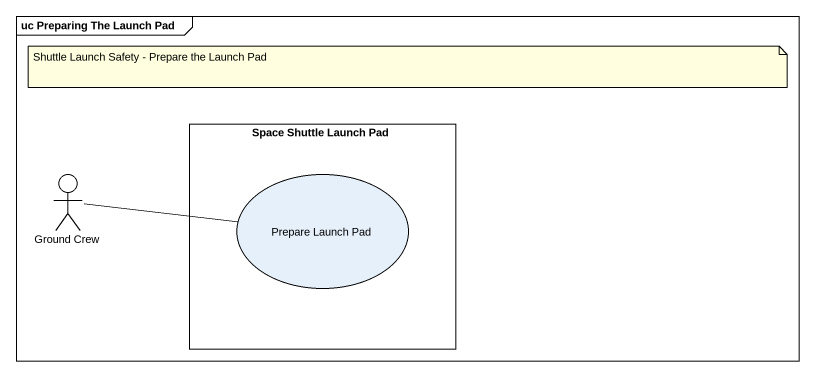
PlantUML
@startuml
mainframe uc Preparing The Launch Pad
rectangle "Space Shuttle Launch Pad" as Space_Shuttle_Launch_Pad {
  usecase "Prepare Launch Pad" as Prepare_Launch_Pad
}
actor "Ground Crew" as Ground_Crew
Ground_Crew -right- Prepare_Launch_Pad
note as N1
  Shuttle Launch Safety - Prepare the Launch Pad
end note
@enduml
